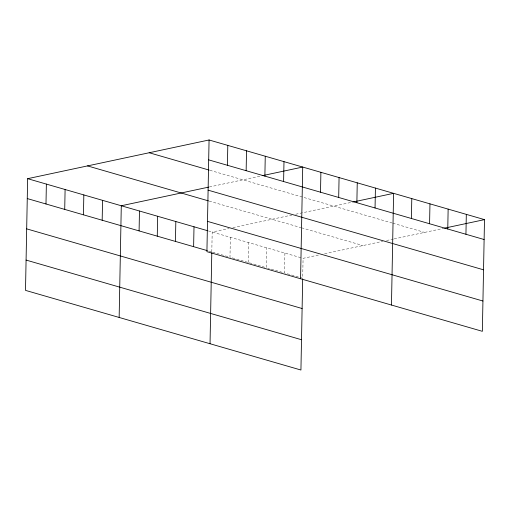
<?xml version="1.0" encoding="UTF-8"?>
<svg xmlns="http://www.w3.org/2000/svg" width="510" height="510" viewBox="0 0 510 510"><rect width="100%" height="100%" fill="white"/><g stroke="black" fill="none" stroke-linecap="round" stroke-linejoin="round"><path stroke-width="0.38" stroke-dasharray="2.55 1.91" d="M211.803 251.94L212.185 232.044L229.073 228.442M230.361 237.303L229.978 257.193L266.341 267.705L266.717 247.815M248.16 262.452L248.542 242.556M284.899 253.075L284.516 272.965L267.852 268.145M209.336 186.979L262.803 175.574M232.911 227.626L291.854 215.048M295.66 214.238L353.691 201.858M318.431 255.057L303.08 258.328L302.698 278.224L285.275 273.181M324.57 253.744L382.749 241.332M386.554 240.522L393.408 239.062M394.166 238.897L443.821 228.308M209.884 170.295L392.062 222.978M392.821 223.201L424.632 232.401M209.189 201.093L300.836 227.594M301.595 227.817L362.948 245.559M208.399 230.947L301.563 257.894M208.775 251.06L211.044 251.717M212.562 252.157L229.226 256.976"/><path stroke-width="0.76" d="M209.068 139.976L206.92 251.672L482.358 331.322L484.5 219.625L209.068 139.976L27.642 178.678L25.5 290.375L300.932 370.024L302.679 278.983M45.989 203.987L46.372 184.091M64.719 209.4L65.102 189.51M83.449 214.818L83.831 194.928M102.178 220.237L102.561 200.341M119.149 317.456L121.291 205.759L208.577 187.138M139.09 230.909L139.472 211.019M157.265 236.168L157.647 216.272M175.446 241.421L175.829 221.531M193.621 246.681L194.004 226.791M210.037 343.74L211.79 252.692M227.415 165.285L227.798 145.395M246.145 170.703L246.528 150.807M264.875 176.116L265.257 156.226M283.605 181.534L283.987 161.638M300.568 278.753L302.717 167.057L262.803 175.574M320.509 192.206L320.892 172.316M338.691 197.466L339.073 177.569M356.866 202.719L357.249 182.829M375.048 207.978L375.43 188.088M391.463 305.037L393.605 193.341L353.691 201.858M411.404 218.49L411.787 198.6M429.579 223.75L429.962 203.86M447.761 229.009L448.143 209.113M465.942 234.262L466.318 214.372M444.586 228.142L484.5 219.625M208.686 159.866L484.117 239.522M149.2 152.745L209.132 170.079M208.105 190.16L483.537 269.815M87.516 165.903L208.431 200.876M207.506 221.378L482.938 301.027M27.642 178.678L207.64 230.73M27.259 198.569L207.258 250.62M26.679 228.862L302.111 308.518M26.08 260.074L301.512 339.73"/></g></svg>
